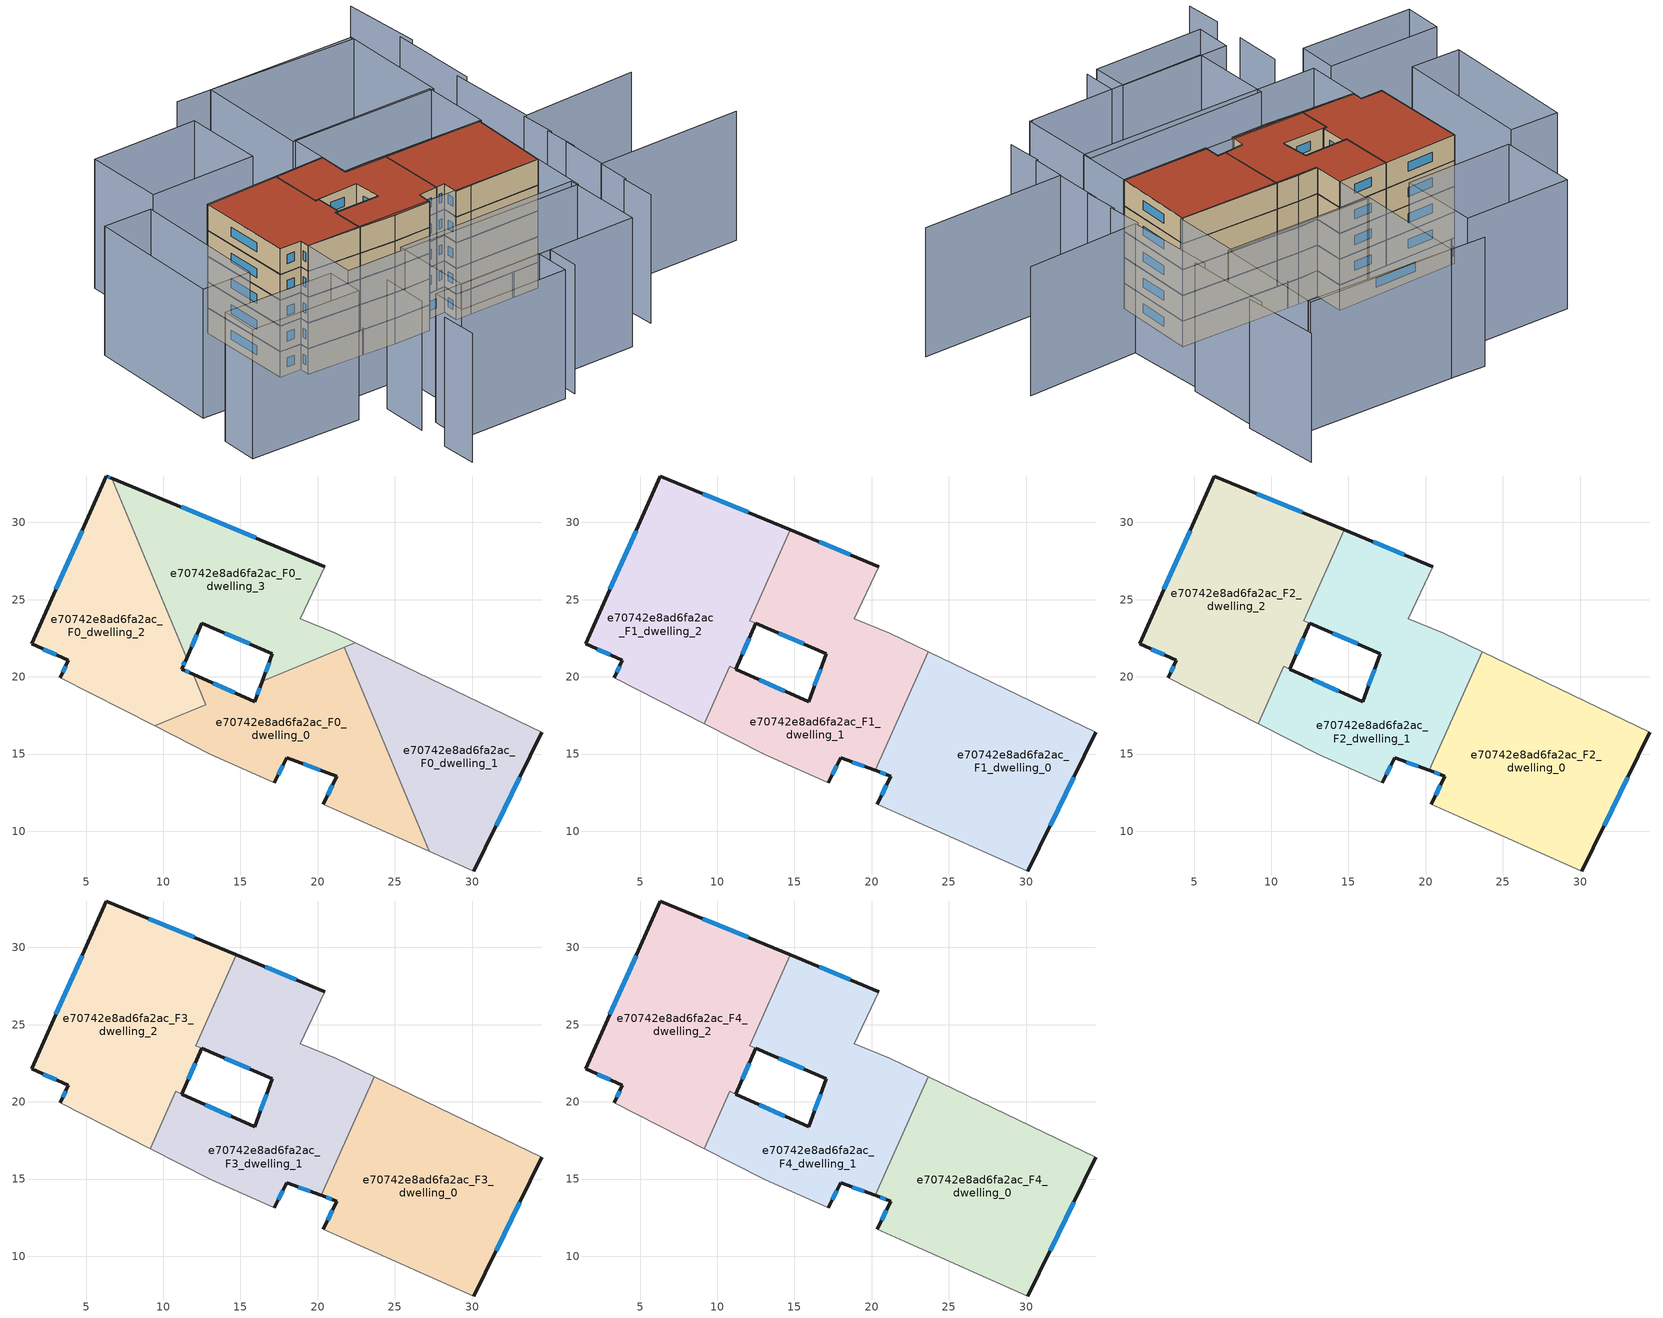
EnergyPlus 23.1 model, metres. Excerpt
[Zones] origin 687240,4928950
e70742e8ad6fa2ac_F0_dwelling_0
 floor ground (EU_floor_Construction): 27.21,8.71 21.72,21.92 16.41,19.71 15.92,18.39 11.94,20.17 12.76,18.19 9.45,16.82 13.05,14.99 17.19,13.16 18.01,14.75 21.22,13.58 20.37,11.75 22.12,10.96 z0
 wall outside (EU_wall_Construction): 11.94,20.17 15.92,18.39 16.41,19.71 / 20.37,11.75 21.22,13.58 18.01,14.75 17.19,13.16 z0:3
 wall adiabatic (EU_wall_Construction): 17.19,13.16 13.05,14.99 9.45,16.82 / 27.21,8.71 22.12,10.96 20.37,11.75 z0:3
 wall to e70742e8ad6fa2ac_F0_dwelling_2 (EU_wall_Construction): 9.45,16.82 12.76,18.19 11.94,20.17 z0:3
 wall to e70742e8ad6fa2ac_F0_dwelling_1 (EU_wall_Construction): 21.72,21.92 27.21,8.71 z0:3
 wall to e70742e8ad6fa2ac_F0_dwelling_3 (EU_wall_Construction): 16.41,19.71 21.72,21.92 z0:3
 window (EU_Window_Construction): 17.75,14.23 17.46,13.67 / 13.23,19.6 14.63,18.97 / 16.08,18.82 16.25,19.28 / 20.65,12.34 20.95,12.98 / 20.18,13.96 19.06,14.36 z0.98:2.02
e70742e8ad6fa2ac_F0_dwelling_1
 floor ground (EU_floor_Construction): 30.12,7.42 34.52,16.42 22.43,22.21 21.72,21.92 27.21,8.71 z0
 wall outside (EU_wall_Construction): 34.52,16.42 30.12,7.42 z0:3
 wall adiabatic (EU_wall_Construction): 22.43,22.21 34.52,16.42 / 30.12,7.42 27.21,8.71 z0:3
 wall to e70742e8ad6fa2ac_F0_dwelling_3 (EU_wall_Construction): 21.72,21.92 22.43,22.21 z0:3
 window (EU_Window_Construction): 33.09,13.49 31.55,10.35 z0.98:2.02
e70742e8ad6fa2ac_F0_dwelling_2
 floor ground (EU_floor_Construction): 12.76,18.19 11.94,20.17 11.19,20.5 11.51,21.21 6.66,32.86 6.31,33 1.47,22.14 3.84,21.07 3.34,19.93 9.45,16.82 z0
 wall outside (EU_wall_Construction): 11.51,21.21 11.19,20.5 11.94,20.17 / 3.34,19.93 3.84,21.07 1.47,22.14 6.31,33 6.66,32.86 z0:3
 wall adiabatic (EU_wall_Construction): 9.45,16.82 3.34,19.93 z0:3
 wall to e70742e8ad6fa2ac_F0_dwelling_3 (EU_wall_Construction): 6.66,32.86 11.51,21.21 z0:3
 window (EU_Window_Construction): 11.41,20.98 11.3,20.73 / 11.44,20.4 11.7,20.28 / 3.51,20.3 3.68,20.7 / 3.07,21.42 2.24,21.79 / 3.05,25.68 4.74,29.47 / 6.43,32.96 6.55,32.91 z0.98:2.02
e70742e8ad6fa2ac_F0_dwelling_3
 floor ground (EU_floor_Construction): 22.43,22.21 21.17,22.82 18.88,23.78 20.47,27.13 6.66,32.86 11.51,21.21 12.5,23.46 17.07,21.5 16.41,19.71 z0
 wall outside (EU_wall_Construction): 16.41,19.71 17.07,21.5 12.5,23.46 11.51,21.21 / 6.66,32.86 20.47,27.13 z0:3
 wall adiabatic (EU_wall_Construction): 20.47,27.13 18.88,23.78 21.17,22.82 22.43,22.21 z0:3
 window (EU_Window_Construction): 16.63,20.3 16.86,20.92 / 15.59,22.14 13.99,22.82 / 12.18,22.72 11.83,21.94 / 11.15,31 15.98,29 z0.98:2.02
e70742e8ad6fa2ac_F1_dwelling_0
 floor to e70742e8ad6fa2ac_F0_dwelling_0 (EU_floor_Construction): 27.21,8.71 22.72,19.53 20.22,13.94 21.22,13.58 20.37,11.75 22.12,10.96 z3
 floor to e70742e8ad6fa2ac_F0_dwelling_1 (EU_floor_Construction): 30.12,7.42 34.52,16.42 23.65,21.63 22.72,19.53 27.21,8.71 z3
 wall outside (EU_wall_Construction): 20.37,11.75 21.22,13.58 20.22,13.94 / 34.52,16.42 30.12,7.42 z3:6
 wall adiabatic (EU_wall_Construction): 23.65,21.63 34.52,16.42 / 30.12,7.42 22.12,10.96 20.37,11.75 z3:6
 wall to e70742e8ad6fa2ac_F1_dwelling_1 (EU_wall_Construction): 20.22,13.94 23.65,21.63 z3:6
 window (EU_Window_Construction): 20.65,12.34 20.95,12.98 / 20.9,13.69 20.55,13.82 / 33.09,13.49 31.55,10.35 z3.98:5.02
e70742e8ad6fa2ac_F1_dwelling_1
 floor to e70742e8ad6fa2ac_F0_dwelling_0 (EU_floor_Construction): 20.22,13.94 22.72,19.53 21.72,21.92 16.41,19.71 15.92,18.39 11.94,20.17 12.76,18.19 9.45,16.82 13.05,14.99 17.19,13.16 18.01,14.75 z3
 floor to e70742e8ad6fa2ac_F0_dwelling_1 (EU_floor_Construction): 22.72,19.53 23.65,21.63 22.43,22.21 21.72,21.92 z3
 floor to e70742e8ad6fa2ac_F0_dwelling_2 (EU_floor_Construction): 12.76,18.19 11.94,20.17 10.8,20.67 9.16,16.97 9.45,16.82 z3
 floor to e70742e8ad6fa2ac_F0_dwelling_3 (EU_floor_Construction): 21.72,21.92 21.17,22.82 18.88,23.78 20.47,27.13 14.74,29.51 12.12,23.62 17.07,21.5 16.41,19.71 z3; 22.43,22.21 21.17,22.82 21.72,21.92 z3
 wall outside (EU_wall_Construction): 11.2,20.5 15.92,18.39 17.07,21.5 12.51,23.45 / 14.74,29.51 20.47,27.13 / 20.22,13.94 18.01,14.75 17.19,13.16 z3:6
 wall adiabatic (EU_wall_Construction): 20.47,27.13 18.88,23.78 21.17,22.82 23.65,21.63 / 17.19,13.16 13.05,14.99 9.16,16.97 z3:6
 wall to e70742e8ad6fa2ac_F1_dwelling_2 (EU_wall_Construction): 12.5,23.46 12.12,23.62 14.74,29.51 / 10.81,20.68 11.19,20.51 / 9.16,16.97 10.81,20.67 z3:6
 window (EU_Window_Construction): 12.74,19.82 14.39,19.08 / 16.3,19.41 16.7,20.49 / 15.59,22.14 13.99,22.82 / 16.61,28.74 18.61,27.91 / 19.5,14.2 18.73,14.48 / 17.75,14.23 17.46,13.67 z3.98:5.02
e70742e8ad6fa2ac_F1_dwelling_2
 floor to e70742e8ad6fa2ac_F0_dwelling_2 (EU_floor_Construction): 9.16,16.97 10.81,20.68 11.19,20.5 11.51,21.21 6.66,32.86 6.31,33 1.47,22.14 3.84,21.07 3.34,19.93 z3
 floor to e70742e8ad6fa2ac_F0_dwelling_3 (EU_floor_Construction): 12.5,23.46 12.12,23.62 14.74,29.51 6.66,32.86 11.51,21.21 z3
 wall outside (EU_wall_Construction): 3.34,19.93 3.84,21.07 1.47,22.14 6.31,33 14.74,29.51 / 12.5,23.46 11.19,20.5 z3:6
 wall adiabatic (EU_wall_Construction): 9.16,16.97 3.34,19.93 z3:6
 window (EU_Window_Construction): 3.51,20.3 3.68,20.7 / 3.07,21.42 2.24,21.79 / 3.05,25.68 4.74,29.47 / 9.06,31.87 12,30.65 / 12.08,22.5 11.62,21.46 z3.98:5.02
e70742e8ad6fa2ac_F2_dwelling_0
 floor to e70742e8ad6fa2ac_F1_dwelling_0 (EU_floor_Construction): 30.12,7.42 34.52,16.42 23.65,21.63 20.22,13.94 21.22,13.58 20.37,11.75 22.12,10.96 z6
 wall outside (EU_wall_Construction): 20.37,11.75 21.22,13.58 20.22,13.94 / 34.52,16.42 30.12,7.42 z6:9
 wall adiabatic (EU_wall_Construction): 23.65,21.63 34.52,16.42 / 30.12,7.42 22.12,10.96 20.37,11.75 z6:9
 wall to e70742e8ad6fa2ac_F2_dwelling_1 (EU_wall_Construction): 20.22,13.94 23.65,21.63 z6:9
 window (EU_Window_Construction): 20.65,12.34 20.95,12.98 / 20.9,13.69 20.55,13.82 / 33.09,13.49 31.55,10.35 z6.98:8.02
e70742e8ad6fa2ac_F2_dwelling_1
 floor to e70742e8ad6fa2ac_F1_dwelling_1 (EU_floor_Construction): 20.22,13.94 23.65,21.63 21.17,22.82 18.88,23.78 20.47,27.13 14.74,29.51 12.12,23.62 17.07,21.5 15.92,18.39 10.8,20.67 9.15,16.97 13.05,14.99 17.19,13.16 18.01,14.75 z6
 wall outside (EU_wall_Construction): 11.2,20.5 15.92,18.39 17.07,21.5 12.51,23.45 / 14.74,29.51 20.47,27.13 / 20.22,13.94 18.01,14.75 17.19,13.16 z6:9
 wall adiabatic (EU_wall_Construction): 20.47,27.13 18.88,23.78 21.17,22.82 23.65,21.63 / 17.19,13.16 13.05,14.99 9.16,16.97 z6:9
 wall to e70742e8ad6fa2ac_F2_dwelling_2 (EU_wall_Construction): 12.5,23.46 12.12,23.62 14.74,29.51 / 10.81,20.68 11.19,20.51 / 9.16,16.97 10.81,20.67 z6:9
 window (EU_Window_Construction): 12.74,19.82 14.39,19.08 / 16.3,19.41 16.7,20.49 / 15.59,22.14 13.99,22.82 / 16.61,28.74 18.61,27.91 / 19.5,14.2 18.73,14.48 / 17.75,14.23 17.46,13.67 z6.98:8.02
e70742e8ad6fa2ac_F2_dwelling_2
 floor to e70742e8ad6fa2ac_F1_dwelling_2 (EU_floor_Construction): 11.19,20.5 12.5,23.46 12.12,23.62 14.74,29.51 6.31,33 1.47,22.14 3.84,21.07 3.34,19.93 9.15,16.97 10.81,20.68 z6
 wall outside (EU_wall_Construction): 3.34,19.93 3.84,21.07 1.47,22.14 6.31,33 14.74,29.51 / 12.5,23.46 11.19,20.5 z6:9
 wall adiabatic (EU_wall_Construction): 9.16,16.97 3.34,19.93 z6:9
 window (EU_Window_Construction): 3.51,20.3 3.68,20.7 / 3.07,21.42 2.24,21.79 / 3.05,25.68 4.74,29.47 / 9.06,31.87 12,30.65 / 12.08,22.5 11.62,21.46 z6.98:8.02
e70742e8ad6fa2ac_F3_dwelling_0
 floor to e70742e8ad6fa2ac_F2_dwelling_0 (EU_floor_Construction): 30.12,7.42 34.52,16.42 23.65,21.63 20.22,13.94 21.22,13.58 20.37,11.75 22.12,10.96 z9
 wall outside (EU_wall_Construction): 20.37,11.75 21.22,13.58 20.22,13.94 / 34.52,16.42 30.12,7.42 z9:12
 wall adiabatic (EU_wall_Construction): 23.65,21.63 34.52,16.42 / 30.12,7.42 22.12,10.96 20.37,11.75 z9:12
 wall to e70742e8ad6fa2ac_F3_dwelling_1 (EU_wall_Construction): 20.22,13.94 23.65,21.63 z9:12
 window (EU_Window_Construction): 20.65,12.34 20.95,12.98 / 20.9,13.69 20.55,13.82 / 33.09,13.49 31.55,10.35 z9.98:11.02
e70742e8ad6fa2ac_F3_dwelling_1
 floor to e70742e8ad6fa2ac_F2_dwelling_1 (EU_floor_Construction): 20.22,13.94 23.65,21.63 21.17,22.82 18.88,23.78 20.47,27.13 14.74,29.51 12.12,23.62 17.07,21.5 15.92,18.39 10.8,20.67 9.15,16.97 13.05,14.99 17.19,13.16 18.01,14.75 z9
 wall outside (EU_wall_Construction): 11.2,20.5 15.92,18.39 17.07,21.5 12.51,23.45 / 14.74,29.51 20.47,27.13 / 20.22,13.94 18.01,14.75 17.19,13.16 z9:12
 wall adiabatic (EU_wall_Construction): 20.47,27.13 18.88,23.78 21.17,22.82 23.65,21.63 / 17.19,13.16 13.05,14.99 9.16,16.97 z9:12
 wall to e70742e8ad6fa2ac_F3_dwelling_2 (EU_wall_Construction): 12.5,23.46 12.12,23.62 14.74,29.51 / 10.81,20.68 11.19,20.51 / 9.16,16.97 10.81,20.67 z9:12
 window (EU_Window_Construction): 12.74,19.82 14.39,19.08 / 16.3,19.41 16.7,20.49 / 15.59,22.14 13.99,22.82 / 16.61,28.74 18.61,27.91 / 19.5,14.2 18.73,14.48 / 17.75,14.23 17.46,13.67 z9.98:11.02
e70742e8ad6fa2ac_F3_dwelling_2
 floor to e70742e8ad6fa2ac_F2_dwelling_2 (EU_floor_Construction): 11.19,20.5 12.5,23.46 12.12,23.62 14.74,29.51 6.31,33 1.47,22.14 3.84,21.07 3.34,19.93 9.15,16.97 10.81,20.68 z9
 wall outside (EU_wall_Construction): 3.34,19.93 3.84,21.07 1.47,22.14 6.31,33 14.74,29.51 / 12.5,23.46 11.19,20.5 z9:12
 wall adiabatic (EU_wall_Construction): 9.16,16.97 3.34,19.93 z9:12
 window (EU_Window_Construction): 3.51,20.3 3.68,20.7 / 3.07,21.42 2.24,21.79 / 3.05,25.68 4.74,29.47 / 9.06,31.87 12,30.65 / 12.08,22.5 11.62,21.46 z9.98:11.02
e70742e8ad6fa2ac_F4_dwelling_0
 floor to e70742e8ad6fa2ac_F3_dwelling_0 (EU_floor_Construction): 30.12,7.42 34.52,16.42 23.65,21.63 20.22,13.94 21.22,13.58 20.37,11.75 22.12,10.96 z12
 wall outside (EU_wall_Construction): 20.37,11.75 21.22,13.58 20.22,13.94 / 34.52,16.42 30.12,7.42 z12:15
 wall adiabatic (EU_wall_Construction): 23.65,21.63 34.52,16.42 / 30.12,7.42 22.12,10.96 20.37,11.75 z12:15
 wall to e70742e8ad6fa2ac_F4_dwelling_1 (EU_wall_Construction): 20.22,13.94 23.65,21.63 z12:15
 window (EU_Window_Construction): 20.65,12.34 20.95,12.98 / 20.9,13.69 20.55,13.82 / 33.09,13.49 31.55,10.35 z12.98:14.02
 roof outside (EU_roof_Construction): 34.52,16.42 30.12,7.42 22.12,10.96 20.37,11.75 21.22,13.58 20.22,13.94 23.65,21.63 z15
e70742e8ad6fa2ac_F4_dwelling_1
 floor to e70742e8ad6fa2ac_F3_dwelling_1 (EU_floor_Construction): 20.22,13.94 23.65,21.63 21.17,22.82 18.88,23.78 20.47,27.13 14.74,29.51 12.12,23.62 17.07,21.5 15.92,18.39 10.8,20.67 9.15,16.97 13.05,14.99 17.19,13.16 18.01,14.75 z12
 wall outside (EU_wall_Construction): 11.2,20.5 15.92,18.39 17.07,21.5 12.51,23.45 / 14.74,29.51 20.47,27.13 / 20.22,13.94 18.01,14.75 17.19,13.16 z12:15
 wall adiabatic (EU_wall_Construction): 20.47,27.13 18.88,23.78 21.17,22.82 23.65,21.63 / 17.19,13.16 13.05,14.99 9.16,16.97 z12:15
 wall to e70742e8ad6fa2ac_F4_dwelling_2 (EU_wall_Construction): 12.5,23.46 12.12,23.62 14.74,29.51 / 10.81,20.68 11.19,20.51 / 9.16,16.97 10.81,20.67 z12:15
 window (EU_Window_Construction): 12.74,19.82 14.39,19.08 / 16.3,19.41 16.7,20.49 / 15.59,22.14 13.99,22.82 / 16.61,28.74 18.61,27.91 / 19.5,14.2 18.73,14.48 / 17.75,14.23 17.46,13.67 z12.98:14.02
 roof outside (EU_roof_Construction): 20.47,27.13 18.88,23.78 21.17,22.82 23.65,21.63 20.22,13.94 18.01,14.75 17.19,13.16 13.05,14.99 9.15,16.97 10.81,20.68 15.92,18.39 17.07,21.5 12.12,23.62 14.74,29.51 z15
e70742e8ad6fa2ac_F4_dwelling_2
 floor to e70742e8ad6fa2ac_F3_dwelling_2 (EU_floor_Construction): 11.19,20.5 12.5,23.46 12.12,23.62 14.74,29.51 6.31,33 1.47,22.14 3.84,21.07 3.34,19.93 9.15,16.97 10.81,20.68 z12
 wall outside (EU_wall_Construction): 3.34,19.93 3.84,21.07 1.47,22.14 6.31,33 14.74,29.51 / 12.5,23.46 11.19,20.5 z12:15
 wall adiabatic (EU_wall_Construction): 9.16,16.97 3.34,19.93 z12:15
 window (EU_Window_Construction): 3.51,20.3 3.68,20.7 / 3.07,21.42 2.24,21.79 / 3.05,25.68 4.74,29.47 / 9.06,31.87 12,30.65 / 12.08,22.5 11.62,21.46 z12.98:14.02
 roof outside (EU_roof_Construction): 14.74,29.51 12.12,23.62 12.5,23.46 11.19,20.5 10.81,20.68 9.15,16.97 3.34,19.93 3.84,21.07 1.47,22.14 6.31,33 z15
shading: 28.79,-6.12 30.37,-2.3 / -5.3,-3.25 -3.61,0.72 / 12.19,-5.99 13.83,-2.34 / 13.83,-2.34 23.27,-6.56 / 30.57,-2.38 32.23,1.3 / 32.23,1.3 48.23,-5.92 / 32.28,1.21 34.72,6.58 / 34.31,5.43 35.84,9.28 / 35.98,8.92 37.45,12.78 / 50.66,7.37 37.77,12.66 / 37.77,12.66 41.91,22.74 / 42.19,21.81 46.49,31.63 / 46.52,30.24 49.91,39.06 / 44,35.66 23.98,45.54 / 0.69,9.51 -1.74,4.36 / 0.36,3.83 12.55,-1.7 / 12.55,-1.7 10.77,-5.63 / 10.77,-5.63 -1.42,-0.1 / -1.42,-0.1 0.36,3.83 / 23.58,-6.7 3.3,2.38 / 3.3,2.38 7.35,11.41 / 7.35,11.41 27.62,2.33 / 27.62,2.33 23.58,-6.7 / 3.34,19.94 30.12,7.43 / 30.12,7.43 27.31,1.4 / 27.31,1.4 0.53,13.91 / 0.53,13.91 3.34,19.94 / -2.7,11.07 -14.91,16.89 / -14.91,16.89 -12.91,21.08 / -12.91,21.08 -0.7,15.26 / -0.7,15.26 -2.7,11.07 / 18.8,23.59 22.29,31.24 / 22.29,31.24 38.22,23.96 / 38.22,23.96 34.73,16.32 / 34.73,16.32 18.8,23.59 / -9.7,25.23 -2.52,40.2 / -2.52,40.2 2.81,37.64 / 2.81,37.64 -4.37,22.68 / -4.37,22.68 -9.7,25.23 / 27.78,43.66 44.17,36.01 / 44.17,36.01 38.39,23.62 / 38.39,23.62 22,31.27 / 22,31.27 27.78,43.66 / 17.4,33.51 5.59,38.82 / 5.59,38.82 9.5,47.52 / 9.5,47.52 21.32,42.21 / 21.32,42.21 17.4,33.51 z0:15
[Building]
EU S2 Campaign: North Axis=0; Terrain=City; Solar Distribution=FullExterior
[Site:Location]
Bologna: Latitude=44.5; Longitude=11.25; Time Zone=1; Elevation=37
[SizingPeriod:WeatherFileDays]
AnnualSizingPeriod: Begin Month=1; Begin Day of Month=1; End Month=12; End Day of Month=31; Day of Week for Start Day=Monday; Use Weather File Daylight Saving Period=No; Use Weather File Rain and Snow Indicators=No
[MATERIAL]
EU_InternalMass_Material: Roughness=MediumRough; Thickness=0.1; Conductivity=1; Density=1800; Specific Heat=900; Thermal Absorptance=0.9; Solar Absorptance=0.7; Visible Absorptance=0.7
[MATERIAL:NOMASS] Roughness=MediumRough; Thermal Absorptance=0.9; Solar Absorptance=0.7; Visible Absorptance=0.7
Name | Thermal Resistance
EU_wall_NoMass | 0.905828
EU_roof_NoMass | 0.37593
EU_floor_NoMass | 0.67114
[WINDOWMATERIAL:SIMPLEGLAZINGSYSTEM]
EU_Window_SimpleGlazing: UFactor=4.52486; Solar Heat Gain Coefficient=0.85; Visible Transmittance=0.85
[CONSTRUCTION]
EU_wall_Construction: EU_wall_NoMass
EU_roof_Construction: EU_roof_NoMass
EU_floor_Construction: EU_floor_NoMass
EU_InternalMass_Construction: EU_InternalMass_Material
EU_Window_Construction: EU_Window_SimpleGlazing
[ZONE] Type=1; Multiplier=1; Ceiling Height=autocalculate; Floor Area=autocalculate; Part of Total Floor Area=Yes
Name | Volume
e70742e8ad6fa2ac_F0_dwelling_0 | 274.012
e70742e8ad6fa2ac_F1_dwelling_0 | 356.627
e70742e8ad6fa2ac_F2_dwelling_0; e70742e8ad6fa2ac_F3_dwelling_0; e70742e8ad6fa2ac_F4_dwelling_0 | 356.631
e70742e8ad6fa2ac_F0_dwelling_1 | 267.489
e70742e8ad6fa2ac_F1_dwelling_1 | 352.57
e70742e8ad6fa2ac_F2_dwelling_1; e70742e8ad6fa2ac_F3_dwelling_1; e70742e8ad6fa2ac_F4_dwelling_1 | 352.544
e70742e8ad6fa2ac_F0_dwelling_2 | 267.467
e70742e8ad6fa2ac_F1_dwelling_2 | 360.706
e70742e8ad6fa2ac_F2_dwelling_2; e70742e8ad6fa2ac_F3_dwelling_2; e70742e8ad6fa2ac_F4_dwelling_2 | 360.718
e70742e8ad6fa2ac_F0_dwelling_3 | 260.96
[INTERNALMASS] Construction=EU_InternalMass_Construction
Name | Zone or ZoneList | Surface Area
e70742e8ad6fa2ac_F0_dwelling_0_EU_InternalMass | e70742e8ad6fa2ac_F0_dwelling_0 | 91.3375
e70742e8ad6fa2ac_F0_dwelling_1_EU_InternalMass | e70742e8ad6fa2ac_F0_dwelling_1 | 89.1632
e70742e8ad6fa2ac_F0_dwelling_2_EU_InternalMass | e70742e8ad6fa2ac_F0_dwelling_2 | 89.1554
e70742e8ad6fa2ac_F0_dwelling_3_EU_InternalMass | e70742e8ad6fa2ac_F0_dwelling_3 | 86.9865
e70742e8ad6fa2ac_F1_dwelling_0_EU_InternalMass | e70742e8ad6fa2ac_F1_dwelling_0 | 118.877
e70742e8ad6fa2ac_F1_dwelling_1_EU_InternalMass | e70742e8ad6fa2ac_F1_dwelling_1 | 117.53
e70742e8ad6fa2ac_F1_dwelling_2_EU_InternalMass | e70742e8ad6fa2ac_F1_dwelling_2 | 120.239
e70742e8ad6fa2ac_F2_dwelling_0_EU_InternalMass | e70742e8ad6fa2ac_F2_dwelling_0 | 118.877
e70742e8ad6fa2ac_F2_dwelling_1_EU_InternalMass | e70742e8ad6fa2ac_F2_dwelling_1 | 117.53
e70742e8ad6fa2ac_F2_dwelling_2_EU_InternalMass | e70742e8ad6fa2ac_F2_dwelling_2 | 120.239
e70742e8ad6fa2ac_F3_dwelling_0_EU_InternalMass | e70742e8ad6fa2ac_F3_dwelling_0 | 118.877
e70742e8ad6fa2ac_F3_dwelling_1_EU_InternalMass | e70742e8ad6fa2ac_F3_dwelling_1 | 117.53
e70742e8ad6fa2ac_F3_dwelling_2_EU_InternalMass | e70742e8ad6fa2ac_F3_dwelling_2 | 120.239
e70742e8ad6fa2ac_F4_dwelling_0_EU_InternalMass | e70742e8ad6fa2ac_F4_dwelling_0 | 118.877
e70742e8ad6fa2ac_F4_dwelling_1_EU_InternalMass | e70742e8ad6fa2ac_F4_dwelling_1 | 117.53
e70742e8ad6fa2ac_F4_dwelling_2_EU_InternalMass | e70742e8ad6fa2ac_F4_dwelling_2 | 120.239
[OTHEREQUIPMENT] Fuel Type=Electricity; Design Level Calculation Method=Watts/Area; Power per Zone Floor Area=1; Fraction Latent=0; Fraction Radiant=0; Fraction Lost=0; Carbon Dioxide Generation Rate=0; EndUse Subcategory=EU_Step8_InternalGains
Name | Zone or ZoneList or Space or SpaceList | Schedule
EU_Step8_InternalGain_e70742e8ad6fa2ac_F0_dwelling_0_f000 | e70742e8ad6fa2ac_F0_dwelling_0 | EU_Step8_GainSchedule_e70742e8ad6fa2ac_F0_dwelling_0_f000
EU_Step8_InternalGain_e70742e8ad6fa2ac_F0_dwelling_1_f000 | e70742e8ad6fa2ac_F0_dwelling_1 | EU_Step8_GainSchedule_e70742e8ad6fa2ac_F0_dwelling_1_f000
EU_Step8_InternalGain_e70742e8ad6fa2ac_F0_dwelling_2_f000 | e70742e8ad6fa2ac_F0_dwelling_2 | EU_Step8_GainSchedule_e70742e8ad6fa2ac_F0_dwelling_2_f000
EU_Step8_InternalGain_e70742e8ad6fa2ac_F0_dwelling_3_f000 | e70742e8ad6fa2ac_F0_dwelling_3 | EU_Step8_GainSchedule_e70742e8ad6fa2ac_F0_dwelling_3_f000
EU_Step8_InternalGain_e70742e8ad6fa2ac_F1_dwelling_0_f000 | e70742e8ad6fa2ac_F1_dwelling_0 | EU_Step8_GainSchedule_e70742e8ad6fa2ac_F1_dwelling_0_f000
EU_Step8_InternalGain_e70742e8ad6fa2ac_F1_dwelling_1_f000 | e70742e8ad6fa2ac_F1_dwelling_1 | EU_Step8_GainSchedule_e70742e8ad6fa2ac_F1_dwelling_1_f000
EU_Step8_InternalGain_e70742e8ad6fa2ac_F1_dwelling_2_f000 | e70742e8ad6fa2ac_F1_dwelling_2 | EU_Step8_GainSchedule_e70742e8ad6fa2ac_F1_dwelling_2_f000
EU_Step8_InternalGain_e70742e8ad6fa2ac_F2_dwelling_0_f000 | e70742e8ad6fa2ac_F2_dwelling_0 | EU_Step8_GainSchedule_e70742e8ad6fa2ac_F2_dwelling_0_f000
EU_Step8_InternalGain_e70742e8ad6fa2ac_F2_dwelling_1_f000 | e70742e8ad6fa2ac_F2_dwelling_1 | EU_Step8_GainSchedule_e70742e8ad6fa2ac_F2_dwelling_1_f000
EU_Step8_InternalGain_e70742e8ad6fa2ac_F2_dwelling_2_f000 | e70742e8ad6fa2ac_F2_dwelling_2 | EU_Step8_GainSchedule_e70742e8ad6fa2ac_F2_dwelling_2_f000
EU_Step8_InternalGain_e70742e8ad6fa2ac_F3_dwelling_0_f000 | e70742e8ad6fa2ac_F3_dwelling_0 | EU_Step8_GainSchedule_e70742e8ad6fa2ac_F3_dwelling_0_f000
EU_Step8_InternalGain_e70742e8ad6fa2ac_F3_dwelling_1_f000 | e70742e8ad6fa2ac_F3_dwelling_1 | EU_Step8_GainSchedule_e70742e8ad6fa2ac_F3_dwelling_1_f000
EU_Step8_InternalGain_e70742e8ad6fa2ac_F3_dwelling_2_f000 | e70742e8ad6fa2ac_F3_dwelling_2 | EU_Step8_GainSchedule_e70742e8ad6fa2ac_F3_dwelling_2_f000
EU_Step8_InternalGain_e70742e8ad6fa2ac_F4_dwelling_0_f000 | e70742e8ad6fa2ac_F4_dwelling_0 | EU_Step8_GainSchedule_e70742e8ad6fa2ac_F4_dwelling_0_f000
EU_Step8_InternalGain_e70742e8ad6fa2ac_F4_dwelling_1_f000 | e70742e8ad6fa2ac_F4_dwelling_1 | EU_Step8_GainSchedule_e70742e8ad6fa2ac_F4_dwelling_1_f000
EU_Step8_InternalGain_e70742e8ad6fa2ac_F4_dwelling_2_f000 | e70742e8ad6fa2ac_F4_dwelling_2 | EU_Step8_GainSchedule_e70742e8ad6fa2ac_F4_dwelling_2_f000
[ZONEVENTILATION:DESIGNFLOWRATE] Schedule=EU_AlwaysOn; Design Flow Rate Calculation Method=AirChanges/Hour; Air Changes per Hour=0.73129; Ventilation Type=Natural; Fan Pressure Rise=0; Fan Total Efficiency=1; Constant Term Coefficient=1; Temperature Term Coefficient=0; Velocity Term Coefficient=0; Velocity Squared Term Coefficient=0; Minimum Indoor Temperature=-100; Maximum Indoor Temperature=100; Delta Temperature=-100; Minimum Outdoor Temperature=-100; Maximum Outdoor Temperature=100; Maximum Wind Speed=40
Name | Zone or ZoneList or Space or SpaceList
EU_ConstantAir_e70742e8ad6fa2ac_F0_dwelling_0 | e70742e8ad6fa2ac_F0_dwelling_0
EU_ConstantAir_e70742e8ad6fa2ac_F0_dwelling_1 | e70742e8ad6fa2ac_F0_dwelling_1
EU_ConstantAir_e70742e8ad6fa2ac_F0_dwelling_2 | e70742e8ad6fa2ac_F0_dwelling_2
EU_ConstantAir_e70742e8ad6fa2ac_F0_dwelling_3 | e70742e8ad6fa2ac_F0_dwelling_3
EU_ConstantAir_e70742e8ad6fa2ac_F1_dwelling_0 | e70742e8ad6fa2ac_F1_dwelling_0
EU_ConstantAir_e70742e8ad6fa2ac_F1_dwelling_1 | e70742e8ad6fa2ac_F1_dwelling_1
EU_ConstantAir_e70742e8ad6fa2ac_F1_dwelling_2 | e70742e8ad6fa2ac_F1_dwelling_2
EU_ConstantAir_e70742e8ad6fa2ac_F2_dwelling_0 | e70742e8ad6fa2ac_F2_dwelling_0
EU_ConstantAir_e70742e8ad6fa2ac_F2_dwelling_1 | e70742e8ad6fa2ac_F2_dwelling_1
EU_ConstantAir_e70742e8ad6fa2ac_F2_dwelling_2 | e70742e8ad6fa2ac_F2_dwelling_2
EU_ConstantAir_e70742e8ad6fa2ac_F3_dwelling_0 | e70742e8ad6fa2ac_F3_dwelling_0
EU_ConstantAir_e70742e8ad6fa2ac_F3_dwelling_1 | e70742e8ad6fa2ac_F3_dwelling_1
EU_ConstantAir_e70742e8ad6fa2ac_F3_dwelling_2 | e70742e8ad6fa2ac_F3_dwelling_2
EU_ConstantAir_e70742e8ad6fa2ac_F4_dwelling_0 | e70742e8ad6fa2ac_F4_dwelling_0
EU_ConstantAir_e70742e8ad6fa2ac_F4_dwelling_1 | e70742e8ad6fa2ac_F4_dwelling_1
EU_ConstantAir_e70742e8ad6fa2ac_F4_dwelling_2 | e70742e8ad6fa2ac_F4_dwelling_2
[HVACTEMPLATE:THERMOSTAT] Constant Heating Setpoint=20; Constant Cooling Setpoint=50
EU_HeatOnly_e70742e8ad6fa2ac_F0_dwelling_0; EU_HeatOnly_e70742e8ad6fa2ac_F0_dwelling_1; EU_HeatOnly_e70742e8ad6fa2ac_F0_dwelling_2; EU_HeatOnly_e70742e8ad6fa2ac_F0_dwelling_3; EU_HeatOnly_e70742e8ad6fa2ac_F1_dwelling_0; EU_HeatOnly_e70742e8ad6fa2ac_F1_dwelling_1; EU_HeatOnly_e70742e8ad6fa2ac_F1_dwelling_2; EU_HeatOnly_e70742e8ad6fa2ac_F2_dwelling_0; EU_HeatOnly_e70742e8ad6fa2ac_F2_dwelling_1; EU_HeatOnly_e70742e8ad6fa2ac_F2_dwelling_2; EU_HeatOnly_e70742e8ad6fa2ac_F3_dwelling_0; EU_HeatOnly_e70742e8ad6fa2ac_F3_dwelling_1; EU_HeatOnly_e70742e8ad6fa2ac_F3_dwelling_2; EU_HeatOnly_e70742e8ad6fa2ac_F4_dwelling_0; EU_HeatOnly_e70742e8ad6fa2ac_F4_dwelling_1; EU_HeatOnly_e70742e8ad6fa2ac_F4_dwelling_2
[HVACTEMPLATE:ZONE:IDEALLOADSAIRSYSTEM] System Availability Schedule=EU_AlwaysOn; Maximum Heating Supply Air Temperature=50; Minimum Cooling Supply Air Temperature=13; Maximum Heating Supply Air Humidity Ratio=0.0156; Minimum Cooling Supply Air Humidity Ratio=0.0077; Heating Limit=NoLimit; Cooling Limit=NoLimit; Heating Availability Schedule=EU_AlwaysOn; Cooling Availability Schedule=EU_CoolingOff; Dehumidification Control Type=ConstantSensibleHeatRatio; Cooling Sensible Heat Ratio=0.7; Dehumidification Setpoint=60; Humidification Control Type=None; Humidification Setpoint=30; Outdoor Air Method=None; Outdoor Air Flow Rate per Person=0.00944; Outdoor Air Flow Rate per Zone Floor Area=0; Outdoor Air Flow Rate per Zone=0; Demand Controlled Ventilation Type=None; Outdoor Air Economizer Type=NoEconomizer; Heat Recovery Type=None; Sensible Heat Recovery Effectiveness=0.7; Latent Heat Recovery Effectiveness=0.65
Name | Template Thermostat
e70742e8ad6fa2ac_F0_dwelling_0 | EU_HeatOnly_e70742e8ad6fa2ac_F0_dwelling_0
e70742e8ad6fa2ac_F0_dwelling_1 | EU_HeatOnly_e70742e8ad6fa2ac_F0_dwelling_1
e70742e8ad6fa2ac_F0_dwelling_2 | EU_HeatOnly_e70742e8ad6fa2ac_F0_dwelling_2
e70742e8ad6fa2ac_F0_dwelling_3 | EU_HeatOnly_e70742e8ad6fa2ac_F0_dwelling_3
e70742e8ad6fa2ac_F1_dwelling_0 | EU_HeatOnly_e70742e8ad6fa2ac_F1_dwelling_0
e70742e8ad6fa2ac_F1_dwelling_1 | EU_HeatOnly_e70742e8ad6fa2ac_F1_dwelling_1
e70742e8ad6fa2ac_F1_dwelling_2 | EU_HeatOnly_e70742e8ad6fa2ac_F1_dwelling_2
e70742e8ad6fa2ac_F2_dwelling_0 | EU_HeatOnly_e70742e8ad6fa2ac_F2_dwelling_0
e70742e8ad6fa2ac_F2_dwelling_1 | EU_HeatOnly_e70742e8ad6fa2ac_F2_dwelling_1
e70742e8ad6fa2ac_F2_dwelling_2 | EU_HeatOnly_e70742e8ad6fa2ac_F2_dwelling_2
e70742e8ad6fa2ac_F3_dwelling_0 | EU_HeatOnly_e70742e8ad6fa2ac_F3_dwelling_0
e70742e8ad6fa2ac_F3_dwelling_1 | EU_HeatOnly_e70742e8ad6fa2ac_F3_dwelling_1
e70742e8ad6fa2ac_F3_dwelling_2 | EU_HeatOnly_e70742e8ad6fa2ac_F3_dwelling_2
e70742e8ad6fa2ac_F4_dwelling_0 | EU_HeatOnly_e70742e8ad6fa2ac_F4_dwelling_0
e70742e8ad6fa2ac_F4_dwelling_1 | EU_HeatOnly_e70742e8ad6fa2ac_F4_dwelling_1
e70742e8ad6fa2ac_F4_dwelling_2 | EU_HeatOnly_e70742e8ad6fa2ac_F4_dwelling_2
[SIZING:ZONE] Zone Cooling Design Supply Air Temperature Input Method=SupplyAirTemperature; Zone Cooling Design Supply Air Temperature=13; Zone Heating Design Supply Air Temperature Input Method=SupplyAirTemperature; Zone Heating Design Supply Air Temperature=50; Zone Cooling Design Supply Air Humidity Ratio=0.008; Zone Heating Design Supply Air Humidity Ratio=0.008; Cooling Design Air Flow Method=DesignDay; Cooling Design Air Flow Rate=0; Cooling Minimum Air Flow per Zone Floor Area=0.000762; Cooling Minimum Air Flow=0; Cooling Minimum Air Flow Fraction=0.2; Heating Design Air Flow Method=DesignDay; Heating Design Air Flow Rate=0; Heating Maximum Air Flow per Zone Floor Area=0.002032; Heating Maximum Air Flow=0.141576; Heating Maximum Air Flow Fraction=0.3; Account for Dedicated Outdoor Air System=No; Dedicated Outdoor Air System Control Strategy=NeutralSupplyAir; Dedicated Outdoor Air Low Setpoint Temperature for Design=autosize; Dedicated Outdoor Air High Setpoint Temperature for Design=autosize; Zone Load Sizing Method=Sensible Load Only No Latent Load; Zone Latent Cooling Design Supply Air Humidity Ratio Input Method=HumidityRatioDifference; Zone Cooling Design Supply Air Humidity Ratio Difference=0.005; Zone Latent Heating Design Supply Air Humidity Ratio Input Method=HumidityRatioDifference; Zone Humidification Design Supply Air Humidity Ratio Difference=0.005
e70742e8ad6fa2ac_F0_dwelling_0; e70742e8ad6fa2ac_F0_dwelling_1; e70742e8ad6fa2ac_F0_dwelling_2; e70742e8ad6fa2ac_F0_dwelling_3; e70742e8ad6fa2ac_F1_dwelling_0; e70742e8ad6fa2ac_F1_dwelling_1; e70742e8ad6fa2ac_F1_dwelling_2; e70742e8ad6fa2ac_F2_dwelling_0; e70742e8ad6fa2ac_F2_dwelling_1; e70742e8ad6fa2ac_F2_dwelling_2; e70742e8ad6fa2ac_F3_dwelling_0; e70742e8ad6fa2ac_F3_dwelling_1; e70742e8ad6fa2ac_F3_dwelling_2; e70742e8ad6fa2ac_F4_dwelling_0; e70742e8ad6fa2ac_F4_dwelling_1; e70742e8ad6fa2ac_F4_dwelling_2
[SCHEDULE:CONSTANT]
Name | Hourly Value
EU_AlwaysOn | 1
EU_CoolingOff | 0
[SCHEDULE:FILE] Column Number=1; Rows to Skip at Top=0; Number of Hours of Data=8760; Column Separator=Comma; Interpolate to Timestep=No; Minutes per Item=60; Adjust Schedule for Daylight Savings=Yes
Name | File
EU_Step8_GainSchedule_e70742e8ad6fa2ac_F0_dwelling_0_f000 | ../../schedules/e70742e8ad6fa2ac/e70742e8ad6fa2ac_F0_dwelling_0_f000_gain.csv
EU_Step8_GainSchedule_e70742e8ad6fa2ac_F0_dwelling_1_f000 | ../../schedules/e70742e8ad6fa2ac/e70742e8ad6fa2ac_F0_dwelling_1_f000_gain.csv
EU_Step8_GainSchedule_e70742e8ad6fa2ac_F0_dwelling_2_f000 | ../../schedules/e70742e8ad6fa2ac/e70742e8ad6fa2ac_F0_dwelling_2_f000_gain.csv
EU_Step8_GainSchedule_e70742e8ad6fa2ac_F0_dwelling_3_f000 | ../../schedules/e70742e8ad6fa2ac/e70742e8ad6fa2ac_F0_dwelling_3_f000_gain.csv
EU_Step8_GainSchedule_e70742e8ad6fa2ac_F1_dwelling_0_f000 | ../../schedules/e70742e8ad6fa2ac/e70742e8ad6fa2ac_F1_dwelling_0_f000_gain.csv
EU_Step8_GainSchedule_e70742e8ad6fa2ac_F1_dwelling_1_f000 | ../../schedules/e70742e8ad6fa2ac/e70742e8ad6fa2ac_F1_dwelling_1_f000_gain.csv
EU_Step8_GainSchedule_e70742e8ad6fa2ac_F1_dwelling_2_f000 | ../../schedules/e70742e8ad6fa2ac/e70742e8ad6fa2ac_F1_dwelling_2_f000_gain.csv
EU_Step8_GainSchedule_e70742e8ad6fa2ac_F2_dwelling_0_f000 | ../../schedules/e70742e8ad6fa2ac/e70742e8ad6fa2ac_F2_dwelling_0_f000_gain.csv
EU_Step8_GainSchedule_e70742e8ad6fa2ac_F2_dwelling_1_f000 | ../../schedules/e70742e8ad6fa2ac/e70742e8ad6fa2ac_F2_dwelling_1_f000_gain.csv
EU_Step8_GainSchedule_e70742e8ad6fa2ac_F2_dwelling_2_f000 | ../../schedules/e70742e8ad6fa2ac/e70742e8ad6fa2ac_F2_dwelling_2_f000_gain.csv
EU_Step8_GainSchedule_e70742e8ad6fa2ac_F3_dwelling_0_f000 | ../../schedules/e70742e8ad6fa2ac/e70742e8ad6fa2ac_F3_dwelling_0_f000_gain.csv
EU_Step8_GainSchedule_e70742e8ad6fa2ac_F3_dwelling_1_f000 | ../../schedules/e70742e8ad6fa2ac/e70742e8ad6fa2ac_F3_dwelling_1_f000_gain.csv
EU_Step8_GainSchedule_e70742e8ad6fa2ac_F3_dwelling_2_f000 | ../../schedules/e70742e8ad6fa2ac/e70742e8ad6fa2ac_F3_dwelling_2_f000_gain.csv
EU_Step8_GainSchedule_e70742e8ad6fa2ac_F4_dwelling_0_f000 | ../../schedules/e70742e8ad6fa2ac/e70742e8ad6fa2ac_F4_dwelling_0_f000_gain.csv
EU_Step8_GainSchedule_e70742e8ad6fa2ac_F4_dwelling_1_f000 | ../../schedules/e70742e8ad6fa2ac/e70742e8ad6fa2ac_F4_dwelling_1_f000_gain.csv
EU_Step8_GainSchedule_e70742e8ad6fa2ac_F4_dwelling_2_f000 | ../../schedules/e70742e8ad6fa2ac/e70742e8ad6fa2ac_F4_dwelling_2_f000_gain.csv
